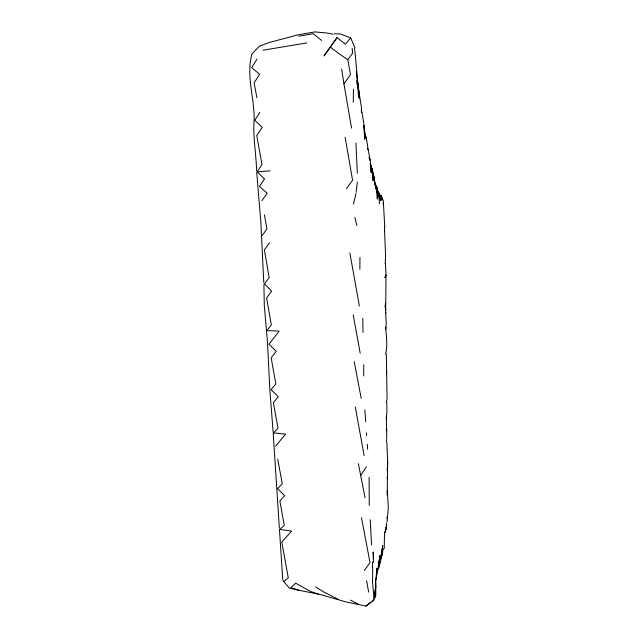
<?xml version="1.0" encoding="UTF-8"?>
<svg xmlns="http://www.w3.org/2000/svg" width="638" height="638" viewBox="0 0 638 638"><rect width="100%" height="100%" fill="white"/><g stroke="black" fill="none" stroke-linecap="round" stroke-linejoin="round"><path stroke-width="0.96" d="M378.565 194.646L381.141 195.794L381.468 197.126L378.86 194.239M369.099 477.399L369.258 505.448M363.7 375.91L363.748 364.721M359.864 269.284L359.96 257.401M387.202 451.241L387.657 461.912L387.162 495.072M353.285 102.255L353.444 89.248M387.083 398.758L386.508 362.942M372.696 571.919L372.52 581.689L373.884 596.993M386.772 437.907L386.349 415.721M387.418 467.303L387.298 470.708L387.657 461.912M387.091 518.678L387.154 516.82M384.539 532.427L384.228 548.56M386.453 374.514L386.644 371.212M385.639 310.02L386.03 275.305L385.464 263.765M386.309 525.895L386.516 523.112M384.387 231.275L384.746 226.673M385.185 263.853L385.567 255.463L384.459 228.404M370.806 602.128L366.013 606.1L373.27 600.605L374.522 598.58L375.599 587.319L374.251 597.04L372.688 601.419M387.051 522.036L388.327 507.665L387.322 490.694M386.269 418.711L386.891 412.674L386.811 402.426M375.75 587.997L375.615 581.362L377.074 568.043L376.572 572.653M385.687 329.32L386.261 323.195L385.647 312.963M356.1 192.301L357.36 182.013M385.831 529.883L386.636 525.712L384.842 532.842L386.078 527.714M375.615 581.362L377.927 569.295M354.465 50.139L354.832 47.619L350.669 37.897L340.397 33.989L334.4 33.782M386.333 441.616L386.74 438.816M384.985 306.982L385.615 303.162M381.141 556.025L382.712 545.554L381.668 556.097L380.455 559.749M385.846 529.532L386.636 525.712M383.35 548.465L381.668 556.097L382.337 549.525L380.392 562.7L377.233 570.755M353.5 204.064L355.94 193.45M381.253 556.272L381.859 553.672L381.189 556.376M378.693 563.394L379.977 555.371L378.653 568.147L379.546 559.733L378.127 566.879M386.237 402.092L387.003 399.508M385.607 353.994C387.944 345.294 386.054 335.963 385.783 327.087M374.522 598.58L375.79 595.134L375.782 582.255M382.018 553.632L382.744 552.269M257.002 59.095L251.675 67.62L259.61 74.303L254.131 82.804L256.867 97.734M259.825 112.368L254.769 120.311L262.25 127.289L256.747 135.479L261.955 164.548L257.17 171.821L264.523 178.959L259.459 186.408L267.131 193.194L261.931 200.699M360.558 475.589L366.419 466.896M337.008 37.618L324.096 55.841L337.008 37.618L345.477 44.205L350.669 37.897L350.701 38.575M364.418 570.46L370.008 562.58L361.491 517.673M262.13 235.677L266.947 228.906L264.435 214.87M351.57 128.134L343.946 83.825L350.485 74.662L347.774 59.685A31.948 3.509 36.3 0 1 330.277 47.045M269.411 242.919L264.371 249.905L269.172 277.634L264.459 283.878L271.676 291.159L266.596 297.946L271.333 325.013L266.796 330.588L279.157 331.098L268.973 344.233L276.254 351.307L271.166 357.806L275.847 384.036L271.07 389.698L278.304 396.684L273.351 402.698L278.009 428.17L273.519 432.899L285.585 434.143L275.56 446.137M346.466 188.681L352.567 180.227L345.134 137.194M347.774 59.685L352.678 53.098L352.136 48.305M361.658 112.288L361.275 110.199M283.886 581.417L288.28 577.884L281.797 542.077L291.622 531.143L279.803 529.373L284.253 525.353L279.859 500.878L284.628 495.742L277.634 488.588L282.275 483.771L277.697 459.081M375.383 185.586L375.934 185.475M367.64 148.941L368.078 148.861L370.415 161.765L371.236 172.587L370.415 166.741M298.807 36.151L313.378 33.726L321.592 40.425M263.031 50.211L306.742 42.937M257.17 171.821L270.121 170.888M366.013 606.1L346.386 602.025L319.367 594.289M299.389 590.373L318.506 594.138M333.188 34.237L327.31 33.072L315.052 31.9L297.818 34.891L268.909 42.594L259.323 46.239L251.962 53.919C245.901 75.579 254.45 97.646 254.147 119.545C252.768 136.739 256.205 153.75 256.612 170.912M298.783 590.262L289.213 587.989L283.384 581.17L282.714 579.113L279.46 529.285M318.673 594.177L310.81 591.585L295.649 583.148L290.944 587.654L298.895 590.278M338.276 599.369L323.123 591.625L315.651 586.928M378.27 194.67L381.468 196.241L383.31 200.898L384.73 226.45M350.557 600.143L358.07 604.058M379.028 194.542L381.468 196.241M377.792 192.054L380.679 197.134L380.998 200.492L378.214 192.333L380.535 200.747L378.709 192.524L377.21 190.786L378.757 192.955L379.466 203.793M376.763 189.996L378.757 192.955L378.709 192.524M375.383 186.009L376.364 187.548L374.817 183.321M370.957 167.028L372.353 169.405L373.397 179.238L372.313 170.043M370.933 167.204L372.329 169.652L370.255 163.639M365.207 135.583L366.037 137.154L367.592 145.312L367.887 149.651M379.873 196.879L381.125 199.399L380.679 197.134L380.926 199.16L378.573 193.832M386.189 429.103L386.955 430.69M376.053 185.483L377.074 188.561L377.8 197.333L376.787 189.007L378.725 193.378M368.971 157.49L370.024 160.122L369.888 159.691M372.337 172.156L373.653 175.578L375.144 184.9L374.211 179.438M364.697 132.903L366.021 137.585M387.043 477.543L387.569 479.09M373.007 174.948L373.884 180.323L373.653 175.578L373.836 177.619L372.201 169.118L372.775 180.753M377.497 192.987L378.286 195.762L376.452 186.232L377.074 188.561L377.313 198.912L377.074 188.561L376.548 186.471M370.263 164.66L371.938 170.896L370.279 163.583M364.737 135.152L365.478 137.991L363.995 125.359L364.665 139.267L364.051 125.04L361.953 112.025M374.291 179.43L375.854 189.103L375.399 187.269M354.864 217.359L356.865 225.525M383.087 203.187L383.502 204.902L383.35 204.16M365.08 497.871L358.365 463.682M361.212 398.423L354.234 361.69M359.353 306.033L349.871 252.959M360.207 353.261L353.213 314.869M355.278 406.956L364.146 455.58M366.627 580.652L368.636 592.136M341.665 68.944L343.946 83.825M356.347 71.328L357.974 83.522L358.564 97.335L357.974 83.594L359.593 98.667L358.285 87.869L361.323 106.626L361.61 112.663M354.919 50.952L356.889 72.357L357.24 84.391L356.969 80.651M366.411 432.827L366.659 435.634M256.723 172.571L260.846 222.152L263.781 282.618M364.808 409.923L365.789 421.726M357.974 83.594L358.03 84.376M356.355 72.246L356.562 75.053M371.571 544.972L370.215 519.747M367.329 444.247L367.64 449.28M273.184 433.043L279.348 528.049M385.862 313.529L385.44 305.466L385.567 310.148M273.12 431.91L269.898 390.631L267.45 341.601L264.307 305.777L263.909 284.54M386.843 442.198L387.186 450.715M373.525 562.15L373.15 551.958L373.525 562.046M357.344 173.209L355.924 143M386.261 354.034L386.508 362.679M363.006 332.414L362.799 318.354M372.504 561.823L372.688 571.249M385.815 275.177L385.025 277.626L385.815 275.177M381.141 195.794L379.323 195.172L381.141 195.794M382.274 199.798L381.843 198.051L382.258 199.758M357.998 85.955L357.711 84.041L357.99 85.939"/></g></svg>
